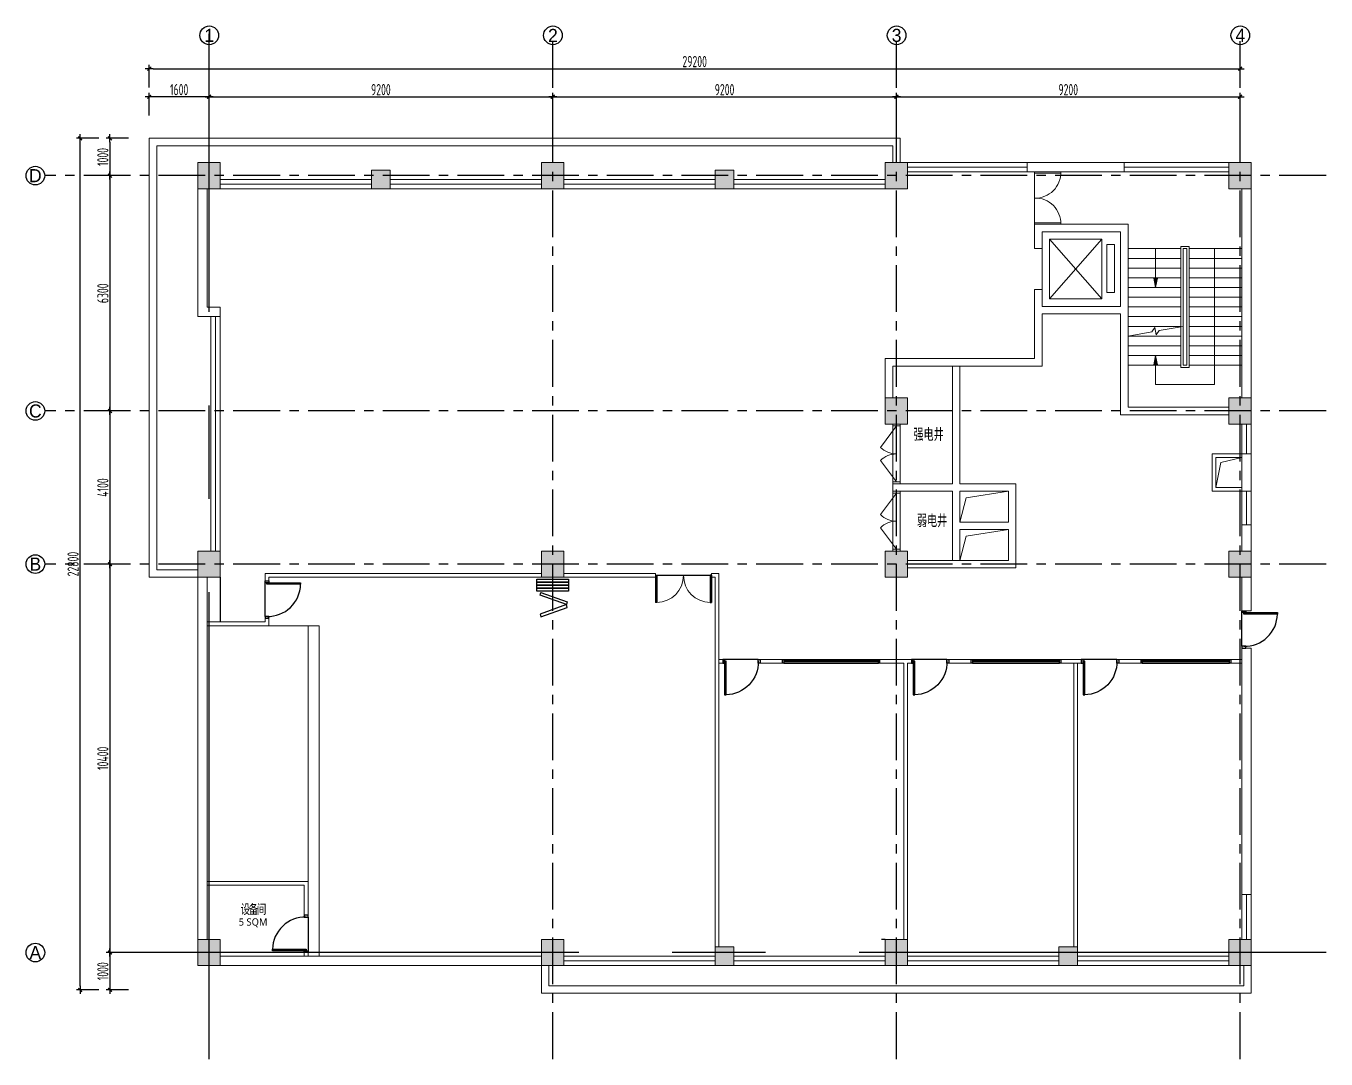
# Model space of a CAD drawing. Header units: millimetres. Extents: x -86392818 to -86307589, y 1129347621 to 1129375919.
# Drawn here: x -86392818 to -86358018, y 1129348262 to 1129375919 of the extents above; entities that cross this region are included whole.
import ezdxf
from ezdxf.enums import TextEntityAlignment as Align

# ---------------------------------------------------------------- set-up
doc = ezdxf.new("R2010")
doc.units = ezdxf.units.MM
doc.header["$LTSCALE"] = 1000
doc.linetypes.add('CENTER', pattern=[2, 1.25, -0.25, 0.25, -0.25])
doc.linetypes.add('DASHED2', pattern=[0.375, 0.25, -0.125])
doc.layers.get('Defpoints').update_dxf_attribs({"color": 250})
for name, color, linetype in [('AD-DOOR', 4, 'Continuous'), ('A—轴线', 1, 'CENTER'), ('A—轴线尺寸', 1, 'Continuous'), ('I-FA', 8, 'Continuous'), ('I—平面—移动家具', 165, 'Continuous'), ('I—文字—房间名称', 40, 'Continuous'), ('P—隔墙—玻璃（到顶）', 4, 'Continuous')]:
    doc.layers.add(name, color=color, linetype=linetype)
for name, color, linetype, lineweight in [('P-15 平面窗帘', 8, 'Continuous', 0), ('P-16 楼梯扶梯', 30, 'Continuous', 0), ('Q-01 原始墙柱', 7, 'Continuous', 0), ('Q-02 墙柱填充', 250, 'Continuous', 0), ('Q-07 新建墙体', 5, 'Continuous', 0), ('Q-11 建筑幕墙', 60, 'Continuous', 0)]:
    doc.layers.add(name, color=color, linetype=linetype, lineweight=lineweight)
doc.styles.add('_TCH_SPACE', font='SIMPLEX', dxfattribs={"height": 5, "bigfont": 'GBCBIG'})
doc.styles.add('ADD-dim', font='isocp.shx', dxfattribs={"width": 0.7, "bigfont": 'hztxt.shx'})
doc.styles.add('ADINC-ENGLISH', font='arial.ttf')
doc.styles.add('HZTXT', font='t.shx', dxfattribs={"bigfont": 'hztxt.shx'})
doc.styles.add('黑体', font='simhei.ttf')
doc.dimstyles.new('ADD-(模型空间)', dxfattribs={"dimscale": 100, "dimtxt": 3, "dimasz": 1, "dimexe": 1, "dimexo": 1, "dimgap": 0.4, "dimtad": 1, "dimdec": 0, "dimrnd": 5, "dimzin": 0, "dimdsep": 46, "dimtxsty": 'ADD-dim', "dimblk1": 'DIM1', "dimblk2": 'DIM1', "dimsah": 1, "dimcen": 2, "dimclrd": 33, "dimclre": 33, "dimclrt": 4, "dimadec": 0, "dimazin": 0, "dimtfac": 2, "dimtdec": 0, "dimtix": 1, "dimtmove": 2, "dimatfit": 3, "dimldrblk": 'HBA_Leader_Arrow', "dimfxl": 5, "dimfxlon": 1, "dimtolj": 1, "dimtzin": 0, "dimarcsym": 0})

# ---------------------------------------------------------------- blocks, each defined once
blk = doc.blocks.new('SYL09144810')
at = {"color": 8}
for p, q in [((424, 1500), (0, 926)), ((424, 0), (0, 574))]:
    blk.add_line(p, q, dxfattribs=at)
blk.add_ellipse((424, 1350), major_axis=(-220, -558), ratio=1, start_param=-0.410206, end_param=0.375192, dxfattribs=at)
at = {"color": 8, "extrusion": (0, 0, -1)}
blk.add_ellipse((424, 150), major_axis=(-220, 558), ratio=1, start_param=-0.410206, end_param=0.375192, dxfattribs=at)
blk = doc.blocks.new('zhlstair2_4300_3050_1_0_1475_4_13_13_00')
at = {"layer": 'P-16 楼梯扶梯', "color": 0, "linetype": 'ByBlock'}
for p, q in [((0, 0), (0, -1415)), ((260, 0), (260, -1415)), ((520, 0), (520, -1415)), ((780, 0), (780, -1415)), ((1040, 0), (1040, -1415)), ((1300, 0), (1300, -1415)), ((1560, 0), (1560, -1415)), ((1820, 0), (1820, -1415)), ((2080, 0), (2080, -1415)), ((2340, 0), (2227, -639)), ((2340, 0), (2340, -1415)), ((2600, 0), (2600, -1415)), ((2860, 0), (2860, -1415)), ((3120, 0), (3120, -1415)), ((1040, -737), (790, -687)), ((2227, -639), (2112, -720)), ((2860, -737), (3110, -687)), ((0, -737), (1040, -737)), ((1040, -737), (790, -787)), ((2193, -836), (2080, -1475)), ((2112, -720), (2308, -755)), ((2308, -755), (2193, -836)), ((3640, -737), (2860, -737)), ((2860, -737), (3110, -787)), ((3640, -2313), (3640, -737)), ((-60, -1415), (3180, -1415)), ((-60, -1415), (-60, -1635)), ((-60, -1635), (3180, -1635)), ((0, -1475), (3120, -1475)), ((0, -1475), (0, -1575)), ((0, -1575), (3120, -1575)), ((0, -3050), (0, -1635)), ((260, -3050), (260, -1635)), ((520, -3050), (520, -1635)), ((780, -3050), (780, -1635)), ((1040, -3050), (1040, -1635)), ((1300, -3050), (1300, -1635)), ((1560, -3050), (1560, -1635)), ((1820, -3050), (1820, -1635)), ((2080, -3050), (2080, -1635)), ((2340, -3050), (2340, -1635)), ((2600, -3050), (2600, -1635)), ((2860, -3050), (2860, -1635)), ((3120, -1475), (3120, -1575)), ((3120, -3050), (3120, -1635)), ((3180, -1415), (3180, -1635)), ((0, -2313), (3640, -2313))]:
    blk.add_line(p, q, dxfattribs=at)
for points in [[(790, -687), (790, -787), (1040, -737)], [(3110, -687), (3110, -787), (2860, -737)]]:
    blk.add_solid(points, dxfattribs=at)
blk = doc.blocks.new('SDSZDFSFDHFJGK')
at = {"color": 8}
blk.add_line((859, -50), (-41, -50), dxfattribs=at)
for points in [[(-41, 0), (-41, 900), (0, 900), (0, 0)], [(-41, 50), (-41, -50), (-91, -50), (-91, 50)], [(859, 50), (859, -50), (909, -50), (909, 50)]]:
    blk.add_lwpolyline(points, close=True)
blk.add_arc((-17, 23), 877, 358.5147, 88.8721, dxfattribs=at)
blk = doc.blocks.new('SYL09141993')
at = {"layer": 'Q-01 原始墙柱'}
for p, q in [((0, 0), (0, 700)), ((38, 700), (0, 700)), ((38, 0), (38, 700)), ((1363, 0), (1363, 700)), ((1363, 700), (1400, 700)), ((1400, 0), (1400, 700)), ((0, 0), (38, 0)), ((1400, 0), (1363, 0))]:
    blk.add_line(p, q, dxfattribs=at)
at = {"layer": 'Q-01 原始墙柱', "color": 8}
blk.add_line((1363, 0), (38, 0), dxfattribs=at)
for centre, start, end in [((19, 19), 358.403, 91.5765), ((1381, 19), 88.4235, 181.597)]:
    blk.add_arc(centre, 682, start, end, dxfattribs=at)
blk = doc.blocks.new('$DorLib2D$00000002')
for p, q in [((-0.5, 0), (-0.5, 0.4875)), ((-0.475, 0.4875), (-0.5, 0.4875)), ((-0.475, 0), (-0.475, 0.4875)), ((0.475, 0), (0.475, 0.4875)), ((0.475, 0.4875), (0.5, 0.4875)), ((0.5, 0), (0.5, 0.4875)), ((-0.5, 0), (-0.475, 0)), ((0.5, 0), (0.475, 0))]:
    blk.add_line(p, q)
at = {"color": 8}
blk.add_line((-0.475, 0), (0.475, 0), dxfattribs=at)
at = {"lineweight": 13}
for centre, start, end in [((-0.4875, 0), 0, 88.53072), ((0.4875, 0), 91.46928, 180)]:
    blk.add_arc(centre, 0.4875, start, end, dxfattribs=at)
blk = doc.blocks.new('*U335')
at = {"color": 4, "ltscale": 0.5}
for points in [[(2771, 100), (2821, 100), (2821, -50), (2771, -50)], [(6621, 100), (6671, 100), (6671, -50), (6621, -50)]]:
    blk.add_lwpolyline(points, close=True, dxfattribs=at)
at = {"color": 8, "ltscale": 0.5}
for points in [[(2821, 100), (6621, 100)], [(2821, -50), (6621, -50)]]:
    blk.add_lwpolyline(points, dxfattribs=at)
at = {"color": 4, "ltscale": 0.5}
for points in [[(2821, 40), (6621, 40)], [(2821, 10), (6621, 10)]]:
    blk.add_lwpolyline(points, dxfattribs=at)
blk = doc.blocks.new('*U336')
at = {"color": 4, "ltscale": 0.5}
for points in [[(2771, 100), (2821, 100), (2821, -50), (2771, -50)], [(6321, 100), (6371, 100), (6371, -50), (6321, -50)]]:
    blk.add_lwpolyline(points, close=True, dxfattribs=at)
at = {"color": 8, "ltscale": 0.5}
for points in [[(2821, 100), (6321, 100)], [(2821, -50), (6321, -50)]]:
    blk.add_lwpolyline(points, dxfattribs=at)
at = {"color": 4, "ltscale": 0.5}
for points in [[(2821, 40), (6321, 40)], [(2821, 10), (6321, 10)]]:
    blk.add_lwpolyline(points, dxfattribs=at)
blk = doc.blocks.new('*U337')
at = {"color": 4, "ltscale": 0.5}
for points in [[(2771, 100), (2821, 100), (2821, -50), (2771, -50)], [(6321, 100), (6371, 100), (6371, -50), (6321, -50)]]:
    blk.add_lwpolyline(points, close=True, dxfattribs=at)
at = {"color": 8, "ltscale": 0.5}
for points in [[(2821, 100), (6321, 100)], [(2821, -50), (6321, -50)]]:
    blk.add_lwpolyline(points, dxfattribs=at)
at = {"color": 4, "ltscale": 0.5}
for points in [[(2821, 40), (6321, 40)], [(2821, 10), (6321, 10)]]:
    blk.add_lwpolyline(points, dxfattribs=at)
blk = doc.blocks.new('DIM1')
at = {"color": 8}
blk.add_line((-1.07, 0), (1.07, 0), dxfattribs=at)
at = {"const_width": 0.357}
blk.add_lwpolyline([(-0.5, -0.5), (0.5, 0.5)], dxfattribs=at)
blk = doc.blocks.new('*D126')
at = {"layer": 'A—轴线尺寸', "color": 33, "lineweight": -2, "transparency": 16777216}
for p, q in [((-1600, 22413), (-1600, 23013)), ((0, 22413), (0, 23013)), ((-100, 22913), (-1500, 22913))]:
    blk.add_line(p, q, dxfattribs=at)
at = {"layer": 'Defpoints', "color": 0, "transparency": 16777216}
for p in [(-1600, 22913), (-1600, 21711), (0, 21883)]:
    blk.add_point(p, dxfattribs=at)
at = {"layer": 'A—轴线尺寸', "color": 33, "lineweight": -2, "transparency": 16777216, "xscale": 100, "yscale": 100, "zscale": 100, "rotation": 180}
blk.add_blockref('DIM1', (-1600, 22913), dxfattribs=at)
at = {"layer": 'A—轴线尺寸', "color": 33, "lineweight": -2, "transparency": 16777216, "xscale": 100, "yscale": 100, "zscale": 100}
blk.add_blockref('DIM1', (0, 22913), dxfattribs=at)
at = {"layer": 'A—轴线尺寸', "color": 4, "transparency": 16777216, "insert": (-800, 23103), "char_height": 300, "attachment_point": 5, "style": 'ADD-dim'}
blk.add_mtext('\\A1;1600', dxfattribs=at)
blk = doc.blocks.new('HBA_Leader_Arrow')
blk.add_line((0, 0), (-1, 0))
at = {"extrusion": (0, 0, -1)}
blk.add_lwpolyline([(0, 0), (0.6, -1.06), (0.96, -0.79), (0.07, 0), (0.96, 0.79), (0.6, 1.06)], close=True, dxfattribs=at)
for points in [[(-0.96, 0.79), (-0.6, 1.06), (-0.07, 0), (0, 0)], [(-0.96, -0.79), (-0.6, -1.06), (-0.07, 0), (0, 0)]]:
    blk.add_solid(points)
blk = doc.blocks.new('*D127')
at = {"layer": 'A—轴线尺寸', "color": 33, "lineweight": -2, "transparency": 16777216}
for p, q in [((0, 22413), (0, 23013)), ((9200, 22413), (9200, 23013)), ((100, 22913), (9100, 22913))]:
    blk.add_line(p, q, dxfattribs=at)
at = {"layer": 'Defpoints', "color": 0, "transparency": 16777216}
for p in [(9200, 22913), (9200, 22030), (0, 21883)]:
    blk.add_point(p, dxfattribs=at)
at = {"layer": 'A—轴线尺寸', "color": 33, "lineweight": -2, "transparency": 16777216, "xscale": 100, "yscale": 100, "zscale": 100, "rotation": 180}
blk.add_blockref('DIM1', (0, 22913), dxfattribs=at)
at = {"layer": 'A—轴线尺寸', "color": 33, "lineweight": -2, "transparency": 16777216, "xscale": 100, "yscale": 100, "zscale": 100}
blk.add_blockref('DIM1', (9200, 22913), dxfattribs=at)
at = {"layer": 'A—轴线尺寸', "color": 4, "transparency": 16777216, "insert": (4600, 23103), "char_height": 300, "attachment_point": 5, "style": 'ADD-dim'}
blk.add_mtext('\\A1;9200', dxfattribs=at)
blk = doc.blocks.new('*D128')
at = {"layer": 'A—轴线尺寸', "color": 33, "lineweight": -2, "transparency": 16777216}
for p, q in [((9200, 22413), (9200, 23013)), ((18400, 22413), (18400, 23013)), ((9300, 22913), (18300, 22913))]:
    blk.add_line(p, q, dxfattribs=at)
at = {"layer": 'Defpoints', "color": 0, "transparency": 16777216}
for p in [(18400, 22913), (9200, 22030), (18400, 22030)]:
    blk.add_point(p, dxfattribs=at)
at = {"layer": 'A—轴线尺寸', "color": 33, "lineweight": -2, "transparency": 16777216, "xscale": 100, "yscale": 100, "zscale": 100, "rotation": 180}
blk.add_blockref('DIM1', (9200, 22913), dxfattribs=at)
at = {"layer": 'A—轴线尺寸', "color": 33, "lineweight": -2, "transparency": 16777216, "xscale": 100, "yscale": 100, "zscale": 100}
blk.add_blockref('DIM1', (18400, 22913), dxfattribs=at)
at = {"layer": 'A—轴线尺寸', "color": 4, "transparency": 16777216, "insert": (13800, 23103), "char_height": 300, "attachment_point": 5, "style": 'ADD-dim'}
blk.add_mtext('\\A1;9200', dxfattribs=at)
blk = doc.blocks.new('*D129')
at = {"layer": 'A—轴线尺寸', "color": 33, "lineweight": -2, "transparency": 16777216}
for p, q in [((18400, 22413), (18400, 23013)), ((27600, 22413), (27600, 23013)), ((18500, 22913), (27500, 22913))]:
    blk.add_line(p, q, dxfattribs=at)
at = {"layer": 'Defpoints', "color": 0, "transparency": 16777216}
for p in [(27600, 22913), (18400, 22030), (27600, 21588)]:
    blk.add_point(p, dxfattribs=at)
at = {"layer": 'A—轴线尺寸', "color": 33, "lineweight": -2, "transparency": 16777216, "xscale": 100, "yscale": 100, "zscale": 100, "rotation": 180}
blk.add_blockref('DIM1', (18400, 22913), dxfattribs=at)
at = {"layer": 'A—轴线尺寸', "color": 33, "lineweight": -2, "transparency": 16777216, "xscale": 100, "yscale": 100, "zscale": 100}
blk.add_blockref('DIM1', (27600, 22913), dxfattribs=at)
at = {"layer": 'A—轴线尺寸', "color": 4, "transparency": 16777216, "insert": (23000, 23103), "char_height": 300, "attachment_point": 5, "style": 'ADD-dim'}
blk.add_mtext('\\A1;9200', dxfattribs=at)
blk = doc.blocks.new('*D130')
at = {"layer": 'A—轴线尺寸', "color": 33, "lineweight": -2, "transparency": 16777216}
for p, q in [((-1600, 23164), (-1600, 23764)), ((-1500, 23664), (27500, 23664)), ((27600, 23164), (27600, 23764))]:
    blk.add_line(p, q, dxfattribs=at)
at = {"layer": 'Defpoints', "color": 0, "transparency": 16777216}
for p in [(27600, 23664), (-1600, 21711), (27600, 21711)]:
    blk.add_point(p, dxfattribs=at)
at = {"layer": 'A—轴线尺寸', "color": 33, "lineweight": -2, "transparency": 16777216, "xscale": 100, "yscale": 100, "zscale": 100, "rotation": 180}
blk.add_blockref('DIM1', (-1600, 23664), dxfattribs=at)
at = {"layer": 'A—轴线尺寸', "color": 33, "lineweight": -2, "transparency": 16777216, "xscale": 100, "yscale": 100, "zscale": 100}
blk.add_blockref('DIM1', (27600, 23664), dxfattribs=at)
at = {"layer": 'A—轴线尺寸', "color": 4, "transparency": 16777216, "insert": (13000, 23854), "char_height": 300, "attachment_point": 5, "style": 'ADD-dim'}
blk.add_mtext('\\A1;29200', dxfattribs=at)
blk = doc.blocks.new('*D131')
at = {"layer": 'A—轴线尺寸', "color": 33, "lineweight": -2, "transparency": 16777216}
for p, q in [((-2152, 21800), (-2752, 21800)), ((-2652, 21700), (-2652, 20900)), ((-2152, 20800), (-2752, 20800))]:
    blk.add_line(p, q, dxfattribs=at)
at = {"layer": 'Defpoints', "color": 0, "transparency": 16777216}
for p in [(-219, 21800), (-2652, 20800), (-219, 20800)]:
    blk.add_point(p, dxfattribs=at)
at = {"layer": 'A—轴线尺寸', "color": 33, "lineweight": -2, "transparency": 16777216, "xscale": 100, "yscale": 100, "zscale": 100}
for p, rotation in [((-2652, 21800), 90), ((-2652, 20800), 270)]:
    blk.add_blockref('DIM1', p, dxfattribs=dict(at, rotation=rotation))
at = {"layer": 'A—轴线尺寸', "color": 4, "transparency": 16777216, "insert": (-2842, 21300), "char_height": 300, "attachment_point": 5, "rotation": 90, "style": 'ADD-dim'}
blk.add_mtext('\\A1;1000', dxfattribs=at)
blk = doc.blocks.new('*D132')
at = {"layer": 'A—轴线尺寸', "color": 33, "lineweight": -2, "transparency": 16777216}
for p, q in [((-2152, 20800), (-2752, 20800)), ((-2652, 20700), (-2652, 14600)), ((-2152, 14500), (-2752, 14500))]:
    blk.add_line(p, q, dxfattribs=at)
at = {"layer": 'Defpoints', "color": 0, "transparency": 16777216}
for p in [(-219, 20800), (-2652, 14500), (19481, 14500)]:
    blk.add_point(p, dxfattribs=at)
at = {"layer": 'A—轴线尺寸', "color": 33, "lineweight": -2, "transparency": 16777216, "xscale": 100, "yscale": 100, "zscale": 100}
for p, rotation in [((-2652, 20800), 90), ((-2652, 14500), 270)]:
    blk.add_blockref('DIM1', p, dxfattribs=dict(at, rotation=rotation))
at = {"layer": 'A—轴线尺寸', "color": 4, "transparency": 16777216, "insert": (-2842, 17650), "char_height": 300, "attachment_point": 5, "rotation": 90, "style": 'ADD-dim'}
blk.add_mtext('\\A1;6300', dxfattribs=at)
blk = doc.blocks.new('*D133')
at = {"layer": 'A—轴线尺寸', "color": 33, "lineweight": -2, "transparency": 16777216}
for p, q in [((-2152, 14500), (-2752, 14500)), ((-2652, 14400), (-2652, 10500)), ((-2152, 10400), (-2752, 10400))]:
    blk.add_line(p, q, dxfattribs=at)
at = {"layer": 'Defpoints', "color": 0, "transparency": 16777216}
for p in [(19481, 14500), (-2652, 10400), (-601, 10400)]:
    blk.add_point(p, dxfattribs=at)
at = {"layer": 'A—轴线尺寸', "color": 33, "lineweight": -2, "transparency": 16777216, "xscale": 100, "yscale": 100, "zscale": 100}
for p, rotation in [((-2652, 14500), 90), ((-2652, 10400), 270)]:
    blk.add_blockref('DIM1', p, dxfattribs=dict(at, rotation=rotation))
at = {"layer": 'A—轴线尺寸', "color": 4, "transparency": 16777216, "insert": (-2842, 12450), "char_height": 300, "attachment_point": 5, "rotation": 90, "style": 'ADD-dim'}
blk.add_mtext('\\A1;4100', dxfattribs=at)
blk = doc.blocks.new('*D134')
at = {"layer": 'A—轴线尺寸', "color": 33, "lineweight": -2, "transparency": 16777216}
for p, q in [((-2152, 10400), (-2752, 10400)), ((-2652, 10300), (-2652, 100)), ((-2152, 0), (-2752, 0))]:
    blk.add_line(p, q, dxfattribs=at)
at = {"layer": 'Defpoints', "color": 0, "transparency": 16777216}
for p in [(-601, 10400), (0, 0), (-2652, 0)]:
    blk.add_point(p, dxfattribs=at)
at = {"layer": 'A—轴线尺寸', "color": 33, "lineweight": -2, "transparency": 16777216, "xscale": 100, "yscale": 100, "zscale": 100}
for p, rotation in [((-2652, 10400), 90), ((-2652, 0), 270)]:
    blk.add_blockref('DIM1', p, dxfattribs=dict(at, rotation=rotation))
at = {"layer": 'A—轴线尺寸', "color": 4, "transparency": 16777216, "insert": (-2842, 5200), "char_height": 300, "attachment_point": 5, "rotation": 90, "style": 'ADD-dim'}
blk.add_mtext('\\A1;10400', dxfattribs=at)
blk = doc.blocks.new('*D135')
at = {"layer": 'A—轴线尺寸', "color": 33, "lineweight": -2, "transparency": 16777216}
for p, q in [((-2152, 0), (-2752, 0)), ((-2652, -100), (-2652, -900)), ((-2152, -1000), (-2752, -1000))]:
    blk.add_line(p, q, dxfattribs=at)
at = {"layer": 'Defpoints', "color": 0, "transparency": 16777216}
for p in [(0, 0), (-2652, -1000), (10281, -1000)]:
    blk.add_point(p, dxfattribs=at)
at = {"layer": 'A—轴线尺寸', "color": 33, "lineweight": -2, "transparency": 16777216, "xscale": 100, "yscale": 100, "zscale": 100}
for p, rotation in [((-2652, 0), 90), ((-2652, -1000), 270)]:
    blk.add_blockref('DIM1', p, dxfattribs=dict(at, rotation=rotation))
at = {"layer": 'A—轴线尺寸', "color": 4, "transparency": 16777216, "insert": (-2842, -500), "char_height": 300, "attachment_point": 5, "rotation": 90, "style": 'ADD-dim'}
blk.add_mtext('\\A1;1000', dxfattribs=at)
blk = doc.blocks.new('*D136')
at = {"layer": 'A—轴线尺寸', "color": 33, "lineweight": -2, "transparency": 16777216}
for p, q in [((-2950, 21800), (-3550, 21800)), ((-3450, -900), (-3450, 21700)), ((-2950, -1000), (-3550, -1000))]:
    blk.add_line(p, q, dxfattribs=at)
at = {"layer": 'Defpoints', "color": 0, "transparency": 16777216}
for p in [(-3450, 21800), (-473, 21800), (-473, -1000)]:
    blk.add_point(p, dxfattribs=at)
at = {"layer": 'A—轴线尺寸', "color": 33, "lineweight": -2, "transparency": 16777216, "xscale": 100, "yscale": 100, "zscale": 100}
for p, rotation in [((-3450, 21800), 90), ((-3450, -1000), 270)]:
    blk.add_blockref('DIM1', p, dxfattribs=dict(at, rotation=rotation))
at = {"layer": 'A—轴线尺寸', "color": 4, "transparency": 16777216, "insert": (-3640, 10400), "char_height": 300, "attachment_point": 5, "rotation": 90, "style": 'ADD-dim'}
blk.add_mtext('\\A1;22800', dxfattribs=at)
blk = doc.blocks.new('A$C34155FBA')
blk.add_circle((0, 200), 200)
at = {"style": 'HZTXT'}
blk.add_attdef('00', text='', height=200, dxfattribs=at).set_placement((0, 200), align=Align.MIDDLE)
blk = doc.blocks.new('A$C5AE9663F')
at = {"layer": 'A—轴线', "color": 24, "linetype": 'CENTER', "ltscale": 10}
for p, q in [((0, -2850), (0, 24600)), ((29900, 0), (-4400, 0))]:
    blk.add_line(p, q, dxfattribs=at)
at = {"layer": 'A—轴线', "color": 24, "linetype": 'CENTER'}
for p, q in [((9200, -2850), (9200, 24600)), ((18400, -2850), (18400, 24600)), ((27600, -2850), (27600, 24600)), ((29900, 20800), (-4400, 20800)), ((29900, 14500), (-4400, 14500)), ((29900, 10400), (-4400, 10400))]:
    blk.add_line(p, q, dxfattribs=at)
at = {"layer": 'A—轴线尺寸'}
ref = blk.add_blockref('A$C34155FBA', (5.7, 24306.7), dxfattribs=dict(at, xscale=1.25, yscale=1.25, zscale=1.25))
ref.add_attrib('00', '1', dxfattribs={"layer": '0', "color": 4, "height": 350, "style": 'HZTXT'}).set_placement((5.7, 24556.7), align=Align.MIDDLE)
ref = blk.add_blockref('A$C34155FBA', (9205.7, 24306.7), dxfattribs=dict(at, xscale=1.25, yscale=1.25, zscale=1.25))
ref.add_attrib('00', '2', dxfattribs={"layer": '0', "color": 4, "height": 350, "style": 'HZTXT'}).set_placement((9205.7, 24556.7), align=Align.MIDDLE)
ref = blk.add_blockref('A$C34155FBA', (18405.7, 24306.7), dxfattribs=dict(at, xscale=1.25, yscale=1.25, zscale=1.25))
ref.add_attrib('00', '3', dxfattribs={"layer": '0', "color": 4, "height": 350, "style": 'HZTXT'}).set_placement((18405.7, 24556.7), align=Align.MIDDLE)
ref = blk.add_blockref('A$C34155FBA', (27605.7, 24306.7), dxfattribs=dict(at, xscale=1.25, yscale=1.25, zscale=1.25))
ref.add_attrib('00', '4', dxfattribs={"layer": '0', "color": 4, "height": 350, "style": 'HZTXT'}).set_placement((27605.7, 24556.7), align=Align.MIDDLE)
ref = blk.add_blockref('A$C34155FBA', (-4650, 20550), dxfattribs=dict(at, xscale=1.25, yscale=1.25, zscale=1.25))
ref.add_attrib('00', 'D', dxfattribs={"layer": '0', "color": 4, "height": 350, "style": 'HZTXT'}).set_placement((-4650, 20800), align=Align.MIDDLE)
ref = blk.add_blockref('A$C34155FBA', (-4650, 14250), dxfattribs=dict(at, xscale=1.25, yscale=1.25, zscale=1.25))
ref.add_attrib('00', 'C', dxfattribs={"layer": '0', "color": 4, "height": 350, "style": 'HZTXT'}).set_placement((-4650, 14500), align=Align.MIDDLE)
ref = blk.add_blockref('A$C34155FBA', (-4650, 10150), dxfattribs=dict(at, xscale=1.25, yscale=1.25, zscale=1.25))
ref.add_attrib('00', 'B', dxfattribs={"layer": '0', "color": 4, "height": 350, "style": 'HZTXT'}).set_placement((-4650, 10400), align=Align.MIDDLE)
ref = blk.add_blockref('A$C34155FBA', (-4650, -250), dxfattribs=dict(at, xscale=1.25, yscale=1.25, zscale=1.25))
ref.add_attrib('00', 'A', dxfattribs={"layer": '0', "color": 4, "height": 350, "style": 'HZTXT'}).set_placement((-4650, 0), align=Align.MIDDLE)
for base, p1, p2, picture, middle in [((27600, 23664.4), (-1600, 21710.9), (27600, 21710.9), '*D130', (13000, 23854.5)), ((-1600, 22913), (0, 21882.7), (-1600, 21710.9), '*D126', (-800, 23103)), ((9200, 22913), (0, 21882.7), (9200, 22029.9), '*D127', (4600, 23103.1)), ((18400, 22913), (9200, 22029.9), (18400, 22029.9), '*D128', (13800, 23103.1)), ((27600, 22913), (18400, 22029.9), (27600, 21588.5), '*D129', (23000, 23103.1))]:
    dim = blk.add_linear_dim(base=base, p1=p1, p2=p2, dimstyle='ADD-(模型空间)', dxfattribs=at)
    dim.commit()
    dim.dimension.update_dxf_attribs({"geometry": picture, "text_midpoint": middle})
for base, p1, p2, picture, middle in [((-3450.1, 21800), (-473.4, -1000), (-473.4, 21800), '*D136', (-3640.2, 10400)), ((-2652.4, 20800), (-219.5, 21800), (-219.5, 20800), '*D131', (-2842.4, 21300)), ((-2652.4, 14500), (-219.5, 20800), (19480.5, 14500), '*D132', (-2842.4, 17650)), ((-2652.4, 10400), (19480.5, 14500), (-600.7, 10400), '*D133', (-2842.4, 12450)), ((-2652.4, 0), (-600.7, 10400), (0, 0), '*D134', (-2842.4, 5200)), ((-2652.4, -1000), (0, 0), (10280.5, -1000), '*D135', (-2842.4, -500))]:
    dim = blk.add_linear_dim(base=base, p1=p1, p2=p2, angle=90, dimstyle='ADD-(模型空间)', dxfattribs=at)
    dim.commit()
    dim.dimension.update_dxf_attribs({"geometry": picture, "text_midpoint": middle})

msp = doc.modelspace()

# ---------------------------------------------------------------- hatches: boundary and pattern name
at = {"layer": 'Q-02 墙柱填充'}
h = msp.add_hatch(color=256, dxfattribs=at)
h.dxf.hatch_style = 1
h.paths.add_polyline_path([(-86387617.8, 1129372262), (-86388217.8, 1129372262), (-86388217.8, 1129371562), (-86387617.8, 1129371562)])
h.paths.add_polyline_path([(-86383067.8, 1129372062), (-86383567.8, 1129372062), (-86383567.8, 1129371562), (-86383067.8, 1129371562)])
h.paths.add_polyline_path([(-86378417.8, 1129372262), (-86379017.8, 1129372262), (-86379017.8, 1129371562), (-86378417.8, 1129371562)])
h.paths.add_polyline_path([(-86373867.8, 1129372062), (-86374367.8, 1129372062), (-86374367.8, 1129371562), (-86373867.8, 1129371562)])
h.paths.add_polyline_path([(-86369217.8, 1129372262), (-86369817.8, 1129372262), (-86369817.8, 1129371562), (-86369217.8, 1129371562)])
h.paths.add_polyline_path([(-86360017.8, 1129372262), (-86360617.8, 1129372262), (-86360617.8, 1129371562), (-86360017.8, 1129371562)])
h.paths.add_polyline_path([(-86360017.8, 1129365962), (-86360617.8, 1129365962), (-86360617.8, 1129365262), (-86360017.8, 1129365262)])
h.paths.add_polyline_path([(-86369217.8, 1129365962), (-86369817.8, 1129365962), (-86369817.8, 1129365262), (-86369217.8, 1129365262)])
h.paths.add_polyline_path([(-86369217.8, 1129361862), (-86369817.8, 1129361862), (-86369817.8, 1129361162), (-86369217.8, 1129361162)])
h.paths.add_polyline_path([(-86360017.8, 1129361862), (-86360617.8, 1129361862), (-86360617.8, 1129361162), (-86360017.8, 1129361162)])
h.paths.add_polyline_path([(-86378417.8, 1129361862), (-86379017.8, 1129361862), (-86379017.8, 1129361162), (-86378417.8, 1129361162)])
h.paths.add_polyline_path([(-86387617.8, 1129361862), (-86388217.8, 1129361862), (-86388217.8, 1129361162), (-86387617.8, 1129361162)])
h.paths.add_polyline_path([(-86387617.8, 1129351462), (-86388217.8, 1129351462), (-86388217.8, 1129350762), (-86387617.8, 1129350762)])
h.paths.add_polyline_path([(-86378417.8, 1129351462), (-86379017.8, 1129351462), (-86379017.8, 1129350762), (-86378417.8, 1129350762)])
h.paths.add_polyline_path([(-86373867.8, 1129351262), (-86374367.8, 1129351262), (-86374367.8, 1129350762), (-86373867.8, 1129350762)])
h.paths.add_polyline_path([(-86369217.8, 1129351462), (-86369817.8, 1129351462), (-86369817.8, 1129350762), (-86369217.8, 1129350762)])
h.paths.add_polyline_path([(-86364667.8, 1129351262), (-86365167.8, 1129351262), (-86365167.8, 1129350762), (-86364667.8, 1129350762)])
h.paths.add_polyline_path([(-86360017.8, 1129351462), (-86360617.8, 1129351462), (-86360617.8, 1129350762), (-86360017.8, 1129350762)])

# ---------------------------------------------------------------- linework, layer by layer
at = {"layer": 'I-FA', "linetype": 'DASHED2', "ltscale": 800}
for points in [[(-86379142.9, 1129361031.5), (-86379142.9, 1129361111.5), (-86378292.7, 1129361111.5), (-86378292.7, 1129361031.5)], [(-86379142.9, 1129360951.5), (-86379142.9, 1129361031.5), (-86378292.7, 1129361031.5), (-86378292.7, 1129360951.5)], [(-86379142.9, 1129360871.5), (-86379142.9, 1129360951.5), (-86378292.7, 1129360951.5), (-86378292.7, 1129360871.5)], [(-86379142.9, 1129360791.5), (-86379142.9, 1129360871.5), (-86378292.7, 1129360871.5), (-86378292.7, 1129360791.5)], [(-86378329.5, 1129360503.8), (-86378350.2, 1129360426.6), (-86379058.3, 1129360677.9), (-86379037.6, 1129360755.2)], [(-86378329.5, 1129360349.3), (-86378350.2, 1129360426.6), (-86379058.3, 1129360175.2), (-86379037.6, 1129360097.9)]]:
    msp.add_lwpolyline(points, close=True, dxfattribs=at)
at = {"layer": 'I—平面—移动家具'}
for p, q in [((-86387617.8, 1129361162), (-86387617.8, 1129359962)), ((-86369817.8, 1129351462), (-86369917.8, 1129351462))]:
    msp.add_line(p, q, dxfattribs=at)
at = {"layer": 'P-15 平面窗帘', "color": 8, "ltscale": 2}
for p, q in [((-86386317.8, 1129359862), (-86384967.8, 1129359862)), ((-86385267.8, 1129353012), (-86385267.8, 1129359862)), ((-86384967.8, 1129351012), (-86384967.8, 1129359862))]:
    msp.add_line(p, q, dxfattribs=at)
at = {"layer": 'Q-01 原始墙柱'}
for p, q in [((-86366017.8, 1129372262), (-86363417.8, 1129372262)), ((-86366017.8, 1129372012), (-86366017.8, 1129372262)), ((-86363417.8, 1129372012), (-86363417.8, 1129372262)), ((-86366017.8, 1129372012), (-86363417.8, 1129372012)), ((-86388217.8, 1129371562), (-86388217.8, 1129368137)), ((-86387967.8, 1129371562), (-86387967.8, 1129368387)), ((-86360267.8, 1129371562), (-86360267.8, 1129365962)), ((-86360017.8, 1129371562), (-86360017.8, 1129365962)), ((-86365817.8, 1129370612), (-86363317.8, 1129370612)), ((-86365817.8, 1129370612), (-86365817.8, 1129369962)), ((-86365617.8, 1129370412), (-86365617.8, 1129369962)), ((-86365617.8, 1129370412), (-86363517.8, 1129370412)), ((-86363517.8, 1129370412), (-86363517.8, 1129368412)), ((-86363317.8, 1129370612), (-86363317.8, 1129365712)), ((-86365817.8, 1129369962), (-86365617.8, 1129369962)), ((-86365817.8, 1129368862), (-86365617.8, 1129368862)), ((-86365817.8, 1129368862), (-86365817.8, 1129368212)), ((-86365617.8, 1129368862), (-86365617.8, 1129368412)), ((-86387967.8, 1129368387), (-86387617.8, 1129368387)), ((-86387617.8, 1129368387), (-86387617.8, 1129368137)), ((-86365617.8, 1129368412), (-86363517.8, 1129368412)), ((-86388217.8, 1129368137), (-86387617.8, 1129368137)), ((-86365817.8, 1129367012), (-86365817.8, 1129368212)), ((-86365617.8, 1129368212), (-86363517.8, 1129368212)), ((-86365617.8, 1129366812), (-86365617.8, 1129368212)), ((-86363517.8, 1129368212), (-86363517.8, 1129365512)), ((-86365817.8, 1129367012), (-86369817.8, 1129367012)), ((-86369817.8, 1129365962), (-86369817.8, 1129367012)), ((-86365617.8, 1129366812), (-86369617.8, 1129366812)), ((-86369617.8, 1129365962), (-86369617.8, 1129366812)), ((-86368017.8, 1129366812), (-86368017.8, 1129363662)), ((-86367817.8, 1129366812), (-86367817.8, 1129363662)), ((-86360617.8, 1129365512), (-86363517.8, 1129365512)), ((-86360617.8, 1129365712), (-86363317.8, 1129365712)), ((-86369617.8, 1129361862), (-86369617.8, 1129365262)), ((-86369417.8, 1129363662), (-86369417.8, 1129365262)), ((-86361067.8, 1129364462), (-86361067.8, 1129363462)), ((-86361067.8, 1129364462), (-86360267.8, 1129364462)), ((-86360267.8, 1129364462), (-86360267.8, 1129363462)), ((-86360267.8, 1129364462), (-86360017.8, 1129364462)), ((-86360017.8, 1129363462), (-86360017.8, 1129364462)), ((-86360967.8, 1129364362), (-86360267.8, 1129364362)), ((-86360967.8, 1129364362), (-86360967.8, 1129363562)), ((-86368017.8, 1129363662), (-86369617.8, 1129363662)), ((-86368017.8, 1129363462), (-86369617.8, 1129363462)), ((-86369417.8, 1129361862), (-86369417.8, 1129363462)), ((-86368017.8, 1129363462), (-86368017.8, 1129361612)), ((-86366317.8, 1129363662), (-86367817.8, 1129363662)), ((-86367817.8, 1129363462), (-86367817.8, 1129362637)), ((-86366517.8, 1129363462), (-86367817.8, 1129363462)), ((-86366517.8, 1129363462), (-86366517.8, 1129362637)), ((-86366317.8, 1129363662), (-86366317.8, 1129361412)), ((-86361067.8, 1129363462), (-86360267.8, 1129363462)), ((-86360967.8, 1129363562), (-86360267.8, 1129363562)), ((-86360267.8, 1129363462), (-86360017.8, 1129363462)), ((-86366517.8, 1129362637), (-86367817.8, 1129362637)), ((-86366517.8, 1129362437), (-86367817.8, 1129362437)), ((-86367817.8, 1129362437), (-86367817.8, 1129361612)), ((-86366517.8, 1129362437), (-86366517.8, 1129361612)), ((-86360267.8, 1129361862), (-86360267.8, 1129362562)), ((-86360267.8, 1129362562), (-86360017.8, 1129362562)), ((-86360017.8, 1129361862), (-86360017.8, 1129362562)), ((-86366517.8, 1129361612), (-86369217.8, 1129361612)), ((-86366317.8, 1129361412), (-86369217.8, 1129361412)), ((-86388217.8, 1129361162), (-86388217.8, 1129351462)), ((-86387967.8, 1129361162), (-86387967.8, 1129351462)), ((-86360267.8, 1129361162), (-86360267.8, 1129360262)), ((-86360017.8, 1129361162), (-86360017.8, 1129360262)), ((-86360267.8, 1129360262), (-86360017.8, 1129360262)), ((-86360267.8, 1129359262), (-86360017.8, 1129359262)), ((-86360267.8, 1129352662), (-86360267.8, 1129359262)), ((-86360017.8, 1129359262), (-86360017.8, 1129352662)), ((-86387967.8, 1129353012), (-86385267.8, 1129353012)), ((-86385267.8, 1129353012), (-86385267.8, 1129352112)), ((-86387967.8, 1129352912), (-86385367.8, 1129352912)), ((-86385367.8, 1129352912), (-86385367.8, 1129352112)), ((-86360267.8, 1129352662), (-86360017.8, 1129352662)), ((-86385367.8, 1129352112), (-86385267.8, 1129352112)), ((-86388017.8, 1129351462), (-86388217.8, 1129351462)), ((-86387617.8, 1129351012), (-86379017.8, 1129351012)), ((-86385367.8, 1129351112), (-86385267.8, 1129351112)), ((-86385367.8, 1129351112), (-86385367.8, 1129351012)), ((-86385267.8, 1129351112), (-86385267.8, 1129351012)), ((-86387617.8, 1129350762), (-86379017.8, 1129350762))]:
    msp.add_line(p, q, dxfattribs=at)
at = {"layer": 'Q-01 原始墙柱', "color": 8}
for p, q in [((-86364017.8, 1129368612), (-86365417.8, 1129370212)), ((-86365417.8, 1129368612), (-86364017.8, 1129370212)), ((-86365617.8, 1129368862), (-86365617.8, 1129369962)), ((-86369417.8, 1129365212), (-86369617.8, 1129365212)), ((-86369417.8, 1129363712), (-86369617.8, 1129363712)), ((-86369417.8, 1129363412), (-86369617.8, 1129363412)), ((-86369417.8, 1129361912), (-86369617.8, 1129361912))]:
    msp.add_line(p, q, dxfattribs=at)
at = {"layer": 'Q-01 原始墙柱'}
for points in [[(-86388217.8, 1129372262), (-86387617.8, 1129372262), (-86387617.8, 1129371562), (-86388217.8, 1129371562)], [(-86383567.8, 1129372062), (-86383067.8, 1129372062), (-86383067.8, 1129371562), (-86383567.8, 1129371562)], [(-86379017.8, 1129372262), (-86378417.8, 1129372262), (-86378417.8, 1129371562), (-86379017.8, 1129371562)], [(-86374367.8, 1129372062), (-86373867.8, 1129372062), (-86373867.8, 1129371562), (-86374367.8, 1129371562)], [(-86369817.8, 1129372262), (-86369217.8, 1129372262), (-86369217.8, 1129371562), (-86369817.8, 1129371562)], [(-86360617.8, 1129372262), (-86360017.8, 1129372262), (-86360017.8, 1129371562), (-86360617.8, 1129371562)], [(-86369817.8, 1129365962), (-86369217.8, 1129365962), (-86369217.8, 1129365262), (-86369817.8, 1129365262)], [(-86360617.8, 1129365962), (-86360017.8, 1129365962), (-86360017.8, 1129365262), (-86360617.8, 1129365262)], [(-86388217.8, 1129361862), (-86387617.8, 1129361862), (-86387617.8, 1129361162), (-86388217.8, 1129361162)], [(-86379017.8, 1129361862), (-86378417.8, 1129361862), (-86378417.8, 1129361162), (-86379017.8, 1129361162)], [(-86369817.8, 1129361862), (-86369217.8, 1129361862), (-86369217.8, 1129361162), (-86369817.8, 1129361162)], [(-86360617.8, 1129361862), (-86360017.8, 1129361862), (-86360017.8, 1129361162), (-86360617.8, 1129361162)], [(-86388217.8, 1129351462), (-86387617.8, 1129351462), (-86387617.8, 1129350762), (-86388217.8, 1129350762)], [(-86379017.8, 1129351462), (-86378417.8, 1129351462), (-86378417.8, 1129350762), (-86379017.8, 1129350762)], [(-86374367.8, 1129351262), (-86373867.8, 1129351262), (-86373867.8, 1129350762), (-86374367.8, 1129350762)], [(-86369817.8, 1129351462), (-86369217.8, 1129351462), (-86369217.8, 1129350762), (-86369817.8, 1129350762)], [(-86365167.8, 1129351262), (-86364667.8, 1129351262), (-86364667.8, 1129350762), (-86365167.8, 1129350762)], [(-86360617.8, 1129351462), (-86360017.8, 1129351462), (-86360017.8, 1129350762), (-86360617.8, 1129350762)]]:
    msp.add_lwpolyline(points, close=True, dxfattribs=at)
at = {"layer": 'Q-01 原始墙柱', "color": 52}
for points in [[(-86364017.8, 1129368612), (-86365417.8, 1129368612), (-86365417.8, 1129370212), (-86364017.8, 1129370212)], [(-86363883.3, 1129370065), (-86363677.2, 1129370065), (-86363677.2, 1129368786.6), (-86363883.3, 1129368786.6)]]:
    msp.add_lwpolyline(points, close=True, dxfattribs=at)
at = {"layer": 'Q-01 原始墙柱', "color": 8}
for points in [[(-86360967.8, 1129363562), (-86360834.6, 1129364229.9), (-86360267.8, 1129364362)], [(-86367817.8, 1129362637), (-86367647.6, 1129363284.5), (-86366517.8, 1129363462)], [(-86367817.8, 1129361612), (-86367647.6, 1129362259.5), (-86366517.8, 1129362437)]]:
    msp.add_lwpolyline(points, dxfattribs=at)
at = {"layer": 'Q-07 新建墙体', "color": 51, "lineweight": 0}
for p, q in [((-86386417.8, 1129361262), (-86379017.8, 1129361262)), ((-86386417.8, 1129361262), (-86386417.8, 1129361062)), ((-86386417.8, 1129361062), (-86386317.8, 1129361062)), ((-86386317.8, 1129361162), (-86379017.8, 1129361162)), ((-86386317.8, 1129361162), (-86386317.8, 1129361062)), ((-86375967.8, 1129361262), (-86378417.8, 1129361262)), ((-86375967.8, 1129361162), (-86378417.8, 1129361162)), ((-86375967.8, 1129361262), (-86375967.8, 1129361162)), ((-86374267.8, 1129361262), (-86374467.8, 1129361262)), ((-86374467.8, 1129361262), (-86374467.8, 1129361162)), ((-86374367.8, 1129361162), (-86374467.8, 1129361162)), ((-86374367.8, 1129361162), (-86374367.8, 1129351262)), ((-86374267.8, 1129361262), (-86374267.8, 1129351262)), ((-86386417.8, 1129359962), (-86387967.8, 1129359962)), ((-86386417.8, 1129360062), (-86386317.8, 1129360062)), ((-86386417.8, 1129360062), (-86386417.8, 1129359962)), ((-86386317.8, 1129360062), (-86386317.8, 1129359862)), ((-86386317.8, 1129359862), (-86387967.8, 1129359862)), ((-86374167.8, 1129358961.8), (-86374267.8, 1129358961.8)), ((-86374167.8, 1129358861.8), (-86374267.8, 1129358861.8)), ((-86374167.8, 1129358961.8), (-86374167.8, 1129358861.8)), ((-86369117.8, 1129358961.8), (-86373167.8, 1129358961.8)), ((-86373167.8, 1129358961.8), (-86373167.8, 1129358861.8)), ((-86369317.8, 1129358861.8), (-86373167.8, 1129358861.8)), ((-86369317.8, 1129358861.8), (-86369317.8, 1129351462)), ((-86369217.8, 1129358861.8), (-86369217.8, 1129351462)), ((-86369117.8, 1129358861.8), (-86369217.8, 1129358861.8)), ((-86369117.8, 1129358961.8), (-86369117.8, 1129358861.8)), ((-86368117.8, 1129358961.8), (-86368117.8, 1129358861.8)), ((-86364517.8, 1129358961.8), (-86368117.8, 1129358961.8)), ((-86364476.8, 1129358861.8), (-86368117.8, 1129358861.8)), ((-86364767.8, 1129351262), (-86364767.8, 1129358861.8)), ((-86364667.8, 1129351262), (-86364667.8, 1129358861.8)), ((-86364567.8, 1129358861.8), (-86364667.8, 1129358861.8)), ((-86364567.8, 1129358961.8), (-86364567.8, 1129358861.8)), ((-86360267.8, 1129358861.8), (-86363617.9, 1129358861.8)), ((-86360267.8, 1129358961.8), (-86363617.8, 1129358961.8)), ((-86363567.8, 1129358961.8), (-86363567.8, 1129358861.8))]:
    msp.add_line(p, q, dxfattribs=at)
at = {"layer": 'Q-11 建筑幕墙', "color": 8}
for p, q in [((-86389517.8, 1129372912), (-86369417.8, 1129372912)), ((-86389517.8, 1129361162), (-86389517.8, 1129372912)), ((-86369417.8, 1129372262), (-86369417.8, 1129372912)), ((-86389317.8, 1129372712), (-86369617.8, 1129372712)), ((-86389317.8, 1129361362), (-86389317.8, 1129372712)), ((-86369617.8, 1129372262), (-86369617.8, 1129372712)), ((-86388217.8, 1129361362), (-86389317.8, 1129361362)), ((-86388217.8, 1129361162), (-86389517.8, 1129361162)), ((-86379017.8, 1129350762), (-86379017.8, 1129350022)), ((-86378817.8, 1129350762), (-86378817.8, 1129350222)), ((-86360217.8, 1129350762), (-86360217.8, 1129350222)), ((-86360017.8, 1129350762), (-86360017.8, 1129350022)), ((-86378817.8, 1129350222), (-86360217.8, 1129350222)), ((-86379017.8, 1129350022), (-86360017.8, 1129350022))]:
    msp.add_line(p, q, dxfattribs=at)
at = {"layer": 'Q-11 建筑幕墙', "color": 4}
for p, q in [((-86369217.8, 1129372262), (-86366017.8, 1129372262)), ((-86369217.8, 1129372137), (-86366017.8, 1129372137)), ((-86363417.8, 1129372262), (-86360617.8, 1129372262)), ((-86363417.8, 1129372137), (-86360617.8, 1129372137)), ((-86387617.8, 1129371812), (-86383567.8, 1129371812)), ((-86383067.8, 1129371812), (-86379017.8, 1129371812)), ((-86378417.8, 1129371812), (-86374367.8, 1129371812)), ((-86373867.8, 1129371812), (-86369817.8, 1129371812)), ((-86369217.8, 1129372012), (-86366017.8, 1129372012)), ((-86363417.8, 1129372012), (-86360617.8, 1129372012)), ((-86387617.8, 1129371687), (-86383567.8, 1129371687)), ((-86387617.8, 1129371562), (-86383567.8, 1129371562)), ((-86383067.8, 1129371687), (-86379017.8, 1129371687)), ((-86383067.8, 1129371562), (-86379017.8, 1129371562)), ((-86378417.8, 1129371687), (-86374367.8, 1129371687)), ((-86378417.8, 1129371562), (-86374367.8, 1129371562)), ((-86373867.8, 1129371687), (-86369817.8, 1129371687)), ((-86373867.8, 1129371562), (-86369817.8, 1129371562)), ((-86387867.8, 1129368137), (-86387867.8, 1129361862)), ((-86387742.8, 1129368137), (-86387742.8, 1129361862)), ((-86387617.8, 1129368137), (-86387617.8, 1129361862)), ((-86360267.8, 1129364462), (-86360267.8, 1129365262)), ((-86360142.8, 1129364462), (-86360142.8, 1129365262)), ((-86360017.8, 1129364462), (-86360017.8, 1129365262)), ((-86360267.8, 1129362562), (-86360267.8, 1129363462)), ((-86360142.8, 1129362562), (-86360142.8, 1129363462)), ((-86360017.8, 1129362562), (-86360017.8, 1129363462)), ((-86360267.8, 1129351462), (-86360267.8, 1129352662)), ((-86360142.8, 1129351462), (-86360142.8, 1129352662)), ((-86360017.8, 1129351462), (-86360017.8, 1129352662)), ((-86374367.8, 1129351012), (-86378417.8, 1129351012)), ((-86374367.8, 1129350887), (-86378417.8, 1129350887)), ((-86369817.8, 1129351012), (-86373867.8, 1129351012)), ((-86369817.8, 1129350887), (-86373867.8, 1129350887)), ((-86365167.8, 1129351012), (-86369217.8, 1129351012)), ((-86365167.8, 1129350887), (-86369217.8, 1129350887)), ((-86360617.8, 1129351012), (-86364667.8, 1129351012)), ((-86360617.8, 1129350887), (-86364667.8, 1129350887)), ((-86374367.8, 1129350762), (-86378417.8, 1129350762)), ((-86369817.8, 1129350762), (-86373867.8, 1129350762)), ((-86365167.8, 1129350762), (-86369217.8, 1129350762)), ((-86360617.8, 1129350762), (-86364667.8, 1129350762))]:
    msp.add_line(p, q, dxfattribs=at)

# ---------------------------------------------------------------- block references
at = {"layer": 'AD-DOOR'}
for p, rotation in [((-86386367.8, 1129360971), 270), ((-86360217.8, 1129360171), 270), ((-86385317.8, 1129351203), 90.00000000000001)]:
    msp.add_blockref('SDSZDFSFDHFJGK', p, dxfattribs=dict(at, rotation=rotation))
at = {"layer": 'AD-DOOR', "xscale": 1500, "yscale": -1500, "zscale": 100}
msp.add_blockref('$DorLib2D$00000002', (-86375217.8, 1129361212), dxfattribs=at)
at = {"layer": 'AD-DOOR', "xscale": -1, "rotation": 180}
for p in [(-86374076.8, 1129358911.8), (-86369026.8, 1129358911.8), (-86364476.8, 1129358911.8)]:
    msp.add_blockref('SDSZDFSFDHFJGK', p, dxfattribs=at)
at = {"layer": 'A—轴线'}
msp.add_blockref('A$C5AE9663F', (-86387917.8, 1129351111.8), dxfattribs=at)
at = {"layer": 'P-16 楼梯扶梯', "color": 8, "xscale": -1, "rotation": 90}
msp.add_blockref('zhlstair2_4300_3050_1_0_1475_4_13_13_00', (-86363317.8, 1129369957), dxfattribs=at)
at = {"layer": 'P—隔墙—玻璃（到顶）', "xscale": 0.6666666666666666, "yscale": 0.6666666666666666, "zscale": 0.6666666666666666}
for name, p in [('*U335', (-86374415.1, 1129358895.1)), ('*U336', (-86369365.1, 1129358895.1)), ('*U337', (-86364815.1, 1129358895.1))]:
    msp.add_blockref(name, p, dxfattribs=at)
at = {"layer": 'Q-01 原始墙柱', "rotation": 270}
msp.add_blockref('SYL09141993', (-86365817.8, 1129372012), dxfattribs=at)
at = {"layer": 'Q-01 原始墙柱'}
for p in [(-86369942.1, 1129363712), (-86369942.1, 1129361912)]:
    msp.add_blockref('SYL09144810', p, dxfattribs=at)

# ---------------------------------------------------------------- texts
at = {"layer": 'I—文字—房间名称', "style": '_TCH_SPACE'}
for s, p in [('强电井', (-86369062.2, 1129364809.8)), ('弱电井', (-86368967.4, 1129362500.9))]:
    msp.add_text(s, height=337.59, dxfattribs=at).set_placement(p)
at = {"layer": 'I—文字—房间名称'}
for s, insert, char_height, width, attachment_point, style in [('{\\W0.7;\\T0.8;设备间}', (-86386747.2, 1129352114.8), 260, 3342.991, 8, '黑体'), ('\\pi1792.4;{\\fSegoe UI|b0|i0|c134|p34;\\H0.875x;5 SQM}', (-86388916.7, 1129351788.5, 0.6), 220.147, 4361.651, 7, 'ADINC-ENGLISH')]:
    msp.add_mtext(s, dxfattribs=dict(at, insert=insert, char_height=char_height, width=width, attachment_point=attachment_point, style=style))

doc.saveas('drawing.dxf')
